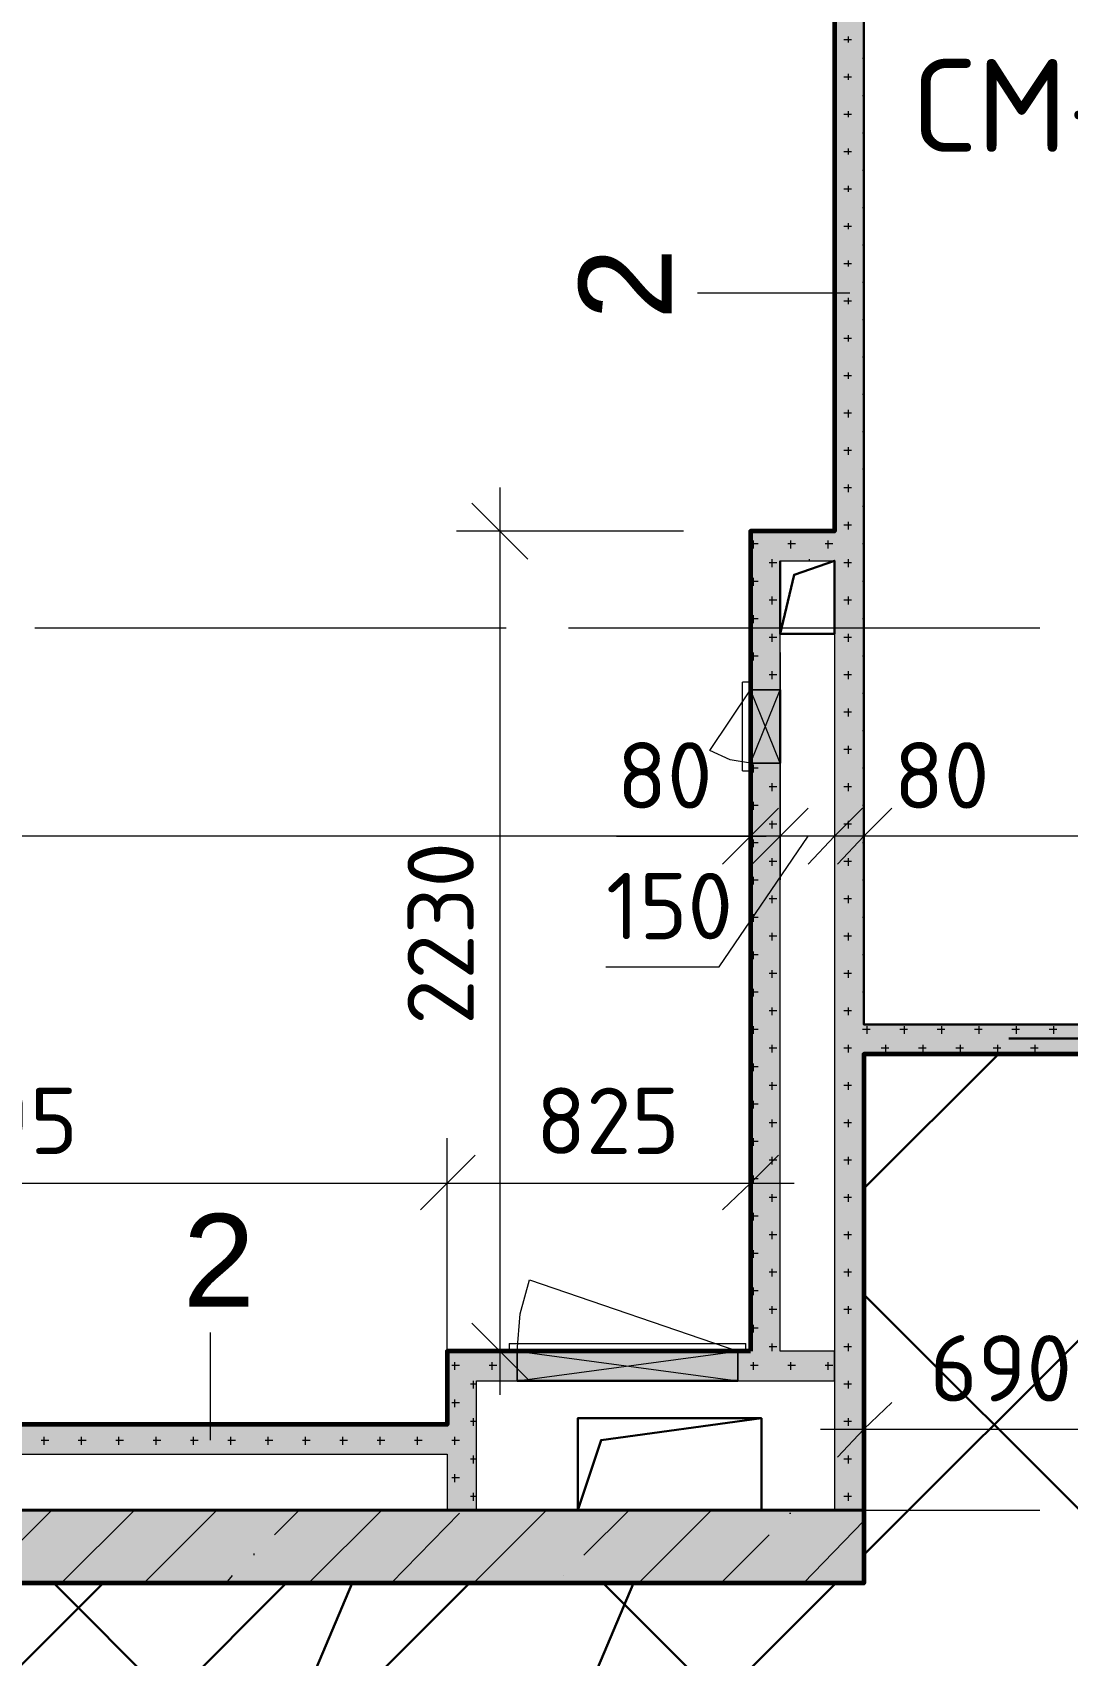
# Model space of a CAD drawing. Header units: millimetres. Extents: x -84737 to 172119, y -43083 to 59399.
# Drawn here: x 105039 to 107855, y 38248 to 42663 of the extents above; entities that cross this region are included whole.
import ezdxf

# ---------------------------------------------------------------- set-up
doc = ezdxf.new("R2010")
doc.units = ezdxf.units.MM
for name, color, linetype, lineweight in [('11) Плинтус ПЛ-2', 70, 'Continuous', 30), ('12) Наливной пол', 150, 'Continuous', 30), ('13) Плитка стены СТ-4.1', 150, 'Continuous', 60), ('15) Штукатурка стен СТ-1.1', 161, 'Continuous', 60), ('16) Краска СТ-1.1 стена', 5, 'Continuous', 60), ('18) Краска ПТ-1 потолок', 31, 'Continuous', 30), ('20) Шпакл. баз. фин Стена', 40, 'Continuous', 60), ('22) Шпакл. баз. фин. Потолок', 102, 'Continuous', 30), ('8) Линолеум Л-1.1', 130, 'Continuous', 30)]:
    doc.layers.add(name, color=color, linetype=linetype, lineweight=lineweight)
doc.layers.add('PDF _Геометрия', color=7, linetype='Continuous')
doc.layers.add('PDF _Текст', color=7, linetype='Continuous')
doc.layers.add('PDF _Сплошная заливка', color=7, linetype='Continuous', true_color=0xffffff)
doc.styles.add('PDF GOSTCommon', font='arial.ttf')
doc.styles.add('PDF ISOCPEUR', font='isocpeur.ttf')

msp = doc.modelspace()

# ---------------------------------------------------------------- hatches: boundary and pattern name
at = {"layer": '12) Наливной пол'}
h = msp.add_hatch(dxfattribs=at)
h.set_pattern_fill('ANSI31', color=256, scale=222)
h.paths.add_polyline_path([(114514.8, 42635.7), (112106.2, 42635.7), (112106.2, 33344.1), (114514.8, 33344.1)])
h.paths.add_polyline_path([(124026.4, 38444.9), (124026.4, 33348.3), (114586.7, 33348.3), (114586.7, 39884.2), (116707.5, 39884.2), (116707.5, 38444.9)])
h.paths.add_polyline_path([(129605.6, 33344.1), (124106.9, 33344.1), (124106.9, 43647.4), (129605.6, 43647.4)])
h.paths.add_polyline_path([(109494.4, 42635.7), (111903, 42635.7), (111903, 33344.1), (109494.4, 33344.1)])
h.paths.add_polyline_path([(99982.7, 38444.9), (99982.7, 33348.3), (109422.4, 33348.3), (109422.4, 39884.2), (107301.6, 39884.2), (107301.6, 38444.9)])
h.paths.add_polyline_path([(94403.5, 33344.1), (99902.3, 33344.1), (99902.3, 43647.4), (94403.5, 43647.4)])
at = {"layer": '18) Краска ПТ-1 потолок'}
h = msp.add_hatch(dxfattribs=at)
h.set_pattern_fill('ANSI32', color=256, scale=222, angle=22)
h.paths.add_polyline_path([(114514.8, 42635.7), (112106.2, 42635.7), (112106.2, 33344.1), (114514.8, 33344.1)])
h.paths.add_polyline_path([(124026.4, 38444.9), (124026.4, 33348.3), (114586.7, 33348.3), (114586.7, 39884.2), (116707.5, 39884.2), (116707.5, 38444.9)])
h.paths.add_polyline_path([(129605.6, 33344.1), (124106.9, 33344.1), (124106.9, 43647.4), (129605.6, 43647.4)])
h.paths.add_polyline_path([(109494.4, 42635.7), (111903, 42635.7), (111903, 33344.1), (109494.4, 33344.1)])
h.paths.add_polyline_path([(99982.7, 38444.9), (99982.7, 33348.3), (109422.4, 33348.3), (109422.4, 39884.2), (107301.6, 39884.2), (107301.6, 38444.9)])
h.paths.add_polyline_path([(94403.5, 33344.1), (99902.3, 33344.1), (99902.3, 43647.4), (94403.5, 43647.4)])
h = msp.add_hatch(dxfattribs=at)
h.set_pattern_fill('ANSI32', color=256, scale=222, angle=22)
h.paths.add_polyline_path([(114514.8, 42635.7), (112106.2, 42635.7), (112106.2, 33344.1), (114514.8, 33344.1)])
h.paths.add_polyline_path([(124026.4, 38444.9), (124026.4, 33348.3), (114586.7, 33348.3), (114586.7, 39884.2), (116707.5, 39884.2), (116707.5, 38444.9)])
h.paths.add_polyline_path([(129605.6, 33344.1), (124106.9, 33344.1), (124106.9, 43647.4), (129605.6, 43647.4)])
h.paths.add_polyline_path([(109494.4, 42635.7), (111903, 42635.7), (111903, 33344.1), (109494.4, 33344.1)])
h.paths.add_polyline_path([(99982.7, 38444.9), (99982.7, 33348.3), (109422.4, 33348.3), (109422.4, 39884.2), (107301.6, 39884.2), (107301.6, 38444.9)])
h.paths.add_polyline_path([(94403.5, 33344.1), (99902.3, 33344.1), (99902.3, 43647.4), (94403.5, 43647.4)])
at = {"layer": '22) Шпакл. баз. фин. Потолок'}
h = msp.add_hatch(dxfattribs=at)
h.set_pattern_fill('ANSI37', color=256, scale=333)
h.paths.add_polyline_path([(114514.8, 42635.7), (112106.2, 42635.7), (112106.2, 33344.1), (114514.8, 33344.1)])
h.paths.add_polyline_path([(124026.4, 38444.9), (124026.4, 33348.3), (114586.7, 33348.3), (114586.7, 39884.2), (116707.5, 39884.2), (116707.5, 38444.9)])
h.paths.add_polyline_path([(129605.6, 33344.1), (124106.9, 33344.1), (124106.9, 43647.4), (129605.6, 43647.4)])
h.paths.add_polyline_path([(109494.4, 42635.7), (111903, 42635.7), (111903, 33344.1), (109494.4, 33344.1)])
h.paths.add_polyline_path([(99982.7, 38444.9), (99982.7, 33348.3), (109422.4, 33348.3), (109422.4, 39884.2), (107301.6, 39884.2), (107301.6, 38444.9)])
h.paths.add_polyline_path([(94403.5, 33344.1), (99902.3, 33344.1), (99902.3, 43647.4), (94403.5, 43647.4)])
h = msp.add_hatch(dxfattribs=at)
h.set_pattern_fill('ANSI37', color=256, scale=333)
h.paths.add_polyline_path([(114514.8, 42635.7), (112106.2, 42635.7), (112106.2, 33344.1), (114514.8, 33344.1)])
h.paths.add_polyline_path([(124026.4, 38444.9), (124026.4, 33348.3), (114586.7, 33348.3), (114586.7, 39884.2), (116707.5, 39884.2), (116707.5, 38444.9)])
h.paths.add_polyline_path([(129605.6, 33344.1), (124106.9, 33344.1), (124106.9, 43647.4), (129605.6, 43647.4)])
h.paths.add_polyline_path([(109494.4, 42635.7), (111903, 42635.7), (111903, 33344.1), (109494.4, 33344.1)])
h.paths.add_polyline_path([(99982.7, 38444.9), (99982.7, 33348.3), (109422.4, 33348.3), (109422.4, 39884.2), (107301.6, 39884.2), (107301.6, 38444.9)])
h.paths.add_polyline_path([(94403.5, 33344.1), (99902.3, 33344.1), (99902.3, 43647.4), (94403.5, 43647.4)])
at = {"layer": '8) Линолеум Л-1.1'}
h = msp.add_hatch(dxfattribs=at)
h.set_pattern_fill('ANSI31', color=256, scale=222)
h.paths.add_polyline_path([(114514.8, 42635.7), (112106.2, 42635.7), (112106.2, 33344.1), (114514.8, 33344.1)])
h.paths.add_polyline_path([(124026.4, 38444.9), (124026.4, 33348.3), (114586.7, 33348.3), (114586.7, 39884.2), (116707.5, 39884.2), (116707.5, 38444.9)])
h.paths.add_polyline_path([(129605.6, 33344.1), (124106.9, 33344.1), (124106.9, 43647.4), (129605.6, 43647.4)])
h.paths.add_polyline_path([(109494.4, 42635.7), (111903, 42635.7), (111903, 33344.1), (109494.4, 33344.1)])
h.paths.add_polyline_path([(99982.7, 38444.9), (99982.7, 33348.3), (109422.4, 33348.3), (109422.4, 39884.2), (107301.6, 39884.2), (107301.6, 38444.9)])
h.paths.add_polyline_path([(94403.5, 33344.1), (99902.3, 33344.1), (99902.3, 43647.4), (94403.5, 43647.4)])
at = {"layer": 'PDF _Сплошная заливка', "transparency": 33554559}
h = msp.add_hatch(color=256, dxfattribs=at)
h.paths.add_polyline_path([(106992.6, 40874.7), (107073.1, 40874.7), (107073.1, 41226.1), (106992.6, 41226.1)])
h.paths.add_polyline_path([(107073.1, 40675.8), (106992.6, 40675.8), (106992.6, 39075.7), (107073.1, 39075.7)])
h = msp.add_hatch(color=256, dxfattribs=at)
h.paths.add_polyline_path([(107991.6, 39884.2), (107991.6, 39964.6), (107301.6, 39964.6), (107301.6, 39884.2)])
h.paths.add_polyline_path([(108944.1, 39964.6), (108944.1, 39884.2), (109422.4, 39884.2), (109422.4, 39964.6)])
h = msp.add_hatch(color=256, dxfattribs=at)
h.paths.add_polyline_path([(106357.7, 38995.2), (106357.7, 39075.7), (106167.2, 39075.7), (106167.2, 38995.2)])
h.paths.add_polyline_path([(106958.8, 39075.7), (106958.8, 38995.2), (107221.2, 38995.2), (107221.2, 39075.7)])
h = msp.add_hatch(color=256, dxfattribs=at)
h.paths.add_polyline_path([(103703.5, 38796.3), (103703.5, 38876.7), (103652.7, 38876.7), (103652.7, 38796.3)])
h.paths.add_polyline_path([(103902.5, 38876.7), (103902.5, 38796.3), (106167.2, 38796.3), (106167.2, 38876.7)])
h = msp.add_hatch(color=256, dxfattribs=at)
h.paths.add_polyline_path([(100016.6, 38444.9), (100016.6, 38643.9), (99902.3, 38643.9), (99902.3, 38444.9)])
h.paths.add_polyline_path([(101802.9, 38643.9), (101802.9, 38444.9), (107301.6, 38444.9), (107301.6, 38643.9)])
h.paths.add_polyline_path([(100753.1, 38444.9), (100753.1, 38643.9), (100317.1, 38643.9), (100317.1, 38444.9)])

# ---------------------------------------------------------------- linework, layer by layer
at = {"layer": '11) Плинтус ПЛ-2'}
msp.add_lwpolyline([(107991.6, 39884.2), (107301.6, 39884.2), (107301.6, 38444.9), (101802.9, 38444.9)], dxfattribs=at)
at = {"layer": '13) Плитка стены СТ-4.1'}
msp.add_lwpolyline([(106992.6, 39075.7), (106167.2, 39075.7), (106167.2, 38876.7), (103572.3, 38876.7), (103572.3, 38643.9), (100431.4, 38643.9), (100431.4, 43245.2), (107221.2, 43245.2), (107221.2, 41306.5), (106992.6, 41306.5)], close=True, dxfattribs=at)
at = {"layer": '15) Штукатурка стен СТ-1.1'}
msp.add_lwpolyline([(107991.6, 39884.2), (107301.6, 39884.2), (107301.6, 38444.9), (101802.9, 38444.9)], dxfattribs=at)
at = {"layer": '16) Краска СТ-1.1 стена'}
msp.add_lwpolyline([(107991.6, 39884.2), (107301.6, 39884.2), (107301.6, 38444.9), (101802.9, 38444.9)], dxfattribs=at)
at = {"layer": '20) Шпакл. баз. фин Стена'}
msp.add_lwpolyline([(107991.6, 39884.2), (107301.6, 39884.2), (107301.6, 38444.9), (101802.9, 38444.9)], dxfattribs=at)
at = {"layer": '8) Линолеум Л-1.1'}
msp.add_lwpolyline([(99982.7, 38444.9), (99982.7, 33348.3), (109422.4, 33348.3), (109422.4, 39884.2), (107301.6, 39884.2), (107301.6, 38444.9)], close=True, dxfattribs=at)
at = {"layer": 'PDF _Геометрия', "lineweight": 30}
for points in [[(108072.1, 43647.4), (108072.1, 43384.9), (107301.6, 43384.9), (107301.6, 39964.6), (109045.7, 39964.6)], [(106992.6, 39075.7), (106992.6, 41306.5), (107221.2, 41306.5), (107221.2, 43245.2), (100431.4, 43245.2), (100431.4, 38643.9)], [(107073.1, 41226.1), (107073.1, 41027.1), (107221.2, 41027.1), (107221.2, 41226.1), (107111.2, 41188), (107073.1, 41027.1)], [(106992.6, 40675.8), (106992.6, 40874.7)], [(107073.1, 40874.7), (107073.1, 40675.8)], [(109244.6, 39926.5), (107695.3, 39926.5)], [(107991.6, 39884.2), (107301.6, 39884.2), (107301.6, 38444.9), (101802.9, 38444.9)], [(106357.7, 39075.7), (106958.8, 39075.7)], [(106958.8, 38995.2), (106357.7, 38995.2)], [(100753.1, 38643.9), (103572.3, 38643.9), (103572.3, 38876.7), (106167.2, 38876.7)], [(106522.8, 38643.9), (106586.3, 38834.4), (107022.3, 38893.6)]]:
    msp.add_lwpolyline(points, dxfattribs=at)
at = {"layer": 'PDF _Геометрия', "lineweight": 18}
for points in [[(107221.2, 43245.2), (107221.2, 41306.5), (106992.6, 41306.5), (106992.6, 41226.1), (106992.6, 39075.7), (106958.8, 39075.7), (106958.8, 38995.2), (107221.2, 38995.2), (107221.2, 39075.7), (107073.1, 39075.7), (107073.1, 41226.1), (107221.2, 41226.1), (107221.2, 38643.9), (107301.6, 38643.9), (107301.6, 39884.2), (107991.6, 39884.2), (107991.6, 39964.6), (107301.6, 39964.6), (107301.6, 43384.9)], [(106971.5, 40654.6), (106971.5, 40895.9)], [(106992.6, 40874.7), (107073.1, 40874.7), (107073.1, 40675.8), (106992.6, 40874.7), (106992.6, 40675.8), (107073.1, 40874.7), (106992.6, 40874.7), (106992.6, 40675.8), (107073.1, 40675.8), (107073.1, 40815.4)], [(107073.1, 40675.8), (106992.6, 40675.8)], [(106336.5, 39096.8), (106979.9, 39096.8)], [(106958.8, 39075.7), (106958.8, 38995.2), (106357.7, 38995.2), (106958.8, 39075.7), (106357.7, 39075.7), (106958.8, 38995.2), (106958.8, 39075.7), (106357.7, 39075.7), (106357.7, 38995.2), (106899.5, 38995.2)], [(106357.7, 38995.2), (106357.7, 39075.7)]]:
    msp.add_lwpolyline(points, dxfattribs=at)
at = {"layer": 'PDF _Геометрия', "lineweight": 9}
for points in [[(107259.3, 42635.7), (107259.3, 42652.6)], [(107246.6, 42644.1), (107267.8, 42644.1)], [(107297.4, 42593.3), (107301.6, 42593.3)], [(107246.6, 42542.5), (107267.8, 42542.5)], [(107259.3, 42534.1), (107259.3, 42551)], [(107297.4, 42491.7), (107301.6, 42491.7)], [(107246.6, 42440.9), (107267.8, 42440.9)], [(107259.3, 42432.5), (107259.3, 42449.4)], [(107297.4, 42390.1), (107301.6, 42390.1)], [(107259.3, 42330.9), (107259.3, 42347.8)], [(107246.6, 42339.3), (107267.8, 42339.3)], [(107297.4, 42288.5), (107301.6, 42288.5)], [(107246.6, 42237.8), (107267.8, 42237.8)], [(107259.3, 42229.3), (107259.3, 42246.2)], [(107297.4, 42187), (107301.6, 42187)], [(107246.6, 42136.2), (107267.8, 42136.2)], [(107259.3, 42127.7), (107259.3, 42144.6)], [(107297.4, 42085.4), (107301.6, 42085.4)], [(107246.6, 42034.6), (107267.8, 42034.6)], [(107259.3, 42026.1), (107259.3, 42043)], [(107263.5, 41954.1), (106848.7, 41954.1)], [(107297.4, 41983.8), (107301.6, 41983.8)], [(107246.6, 41933), (107267.8, 41933)], [(107259.3, 41924.5), (107259.3, 41941.4)], [(107297.4, 41882.2), (107301.6, 41882.2)], [(107246.6, 41831.4), (107267.8, 41831.4)], [(107259.3, 41822.9), (107259.3, 41839.8)], [(107297.4, 41780.6), (107301.6, 41780.6)], [(107246.6, 41729.8), (107267.8, 41729.8)], [(107259.3, 41721.3), (107259.3, 41738.3)], [(107297.4, 41679), (107301.6, 41679)], [(107259.3, 41615.5), (107259.3, 41636.7)], [(107246.6, 41628.2), (107267.8, 41628.2)], [(107297.4, 41577.4), (107301.6, 41577.4)], [(107246.6, 41526.6), (107267.8, 41526.6)], [(107259.3, 41513.9), (107259.3, 41535.1)], [(107297.4, 41475.8), (107301.6, 41475.8)], [(106311.1, 41425), (106311.1, 38957.1)], [(107246.6, 41425), (107267.8, 41425)], [(107259.3, 41412.3), (107259.3, 41433.5)], [(107297.4, 41374.2), (107301.6, 41374.2)], [(107259.3, 41310.7), (107259.3, 41331.9)], [(106810.6, 41306.5), (106311.1, 41306.5), (106192.6, 41306.5)], [(107001.1, 41259.9), (107001.1, 41281.1)], [(107102.7, 41259.9), (107102.7, 41281.1)], [(107204.3, 41259.9), (107204.3, 41281.1)], [(107246.6, 41323.4), (107267.8, 41323.4)], [(106992.6, 41272.6), (107013.8, 41272.6)], [(107094.2, 41272.6), (107115.4, 41272.6)], [(107195.8, 41272.6), (107217, 41272.6)], [(107297.4, 41272.6), (107301.6, 41272.6)], [(107043.4, 41221.8), (107064.6, 41221.8)], [(107051.9, 41209.1), (107051.9, 41226.1), (107051.9, 41230.3)], [(107153.5, 41226.1), (107153.5, 41230.3)], [(107246.6, 41221.8), (107267.8, 41221.8)], [(107259.3, 41209.1), (107259.3, 41230.3)], [(106992.6, 41171), (107013.8, 41171)], [(107001.1, 41158.3), (107001.1, 41179.5)], [(107297.4, 41171), (107301.6, 41171)], [(107043.4, 41120.2), (107064.6, 41120.2)], [(107051.9, 41107.5), (107051.9, 41128.7)], [(107246.6, 41120.2), (107267.8, 41120.2)], [(107259.3, 41107.5), (107259.3, 41128.7)], [(106992.6, 41069.4), (107013.8, 41069.4)], [(107001.1, 41056.7), (107001.1, 41077.9)], [(107297.4, 41069.4), (107301.6, 41069.4)], [(105045.4, 41044), (106044.4, 41044)], [(105075.1, 41044), (105130.1, 41044)], [(105329, 41044), (106328, 41044)], [(106243.4, 41044), (106298.4, 41044)], [(106497.4, 41044), (107496.4, 41044)], [(106527, 41044), (106582, 41044)], [(106781, 41044), (107780, 41044)], [(107043.4, 41018.6), (107064.6, 41018.6)], [(107051.9, 41005.9), (107051.9, 41027.1)], [(107246.6, 41018.6), (107267.8, 41018.6)], [(107259.3, 41005.9), (107259.3, 41027.1)], [(107695.3, 41044), (107750.3, 41044)], [(106992.6, 40976.3), (106992.6, 40476.8), (106992.6, 40358.3), (107013.8, 40358.3)], [(107001.1, 40955.1), (107001.1, 40976.3)], [(107073.1, 40976.3), (107073.1, 40476.8), (107073.1, 40358.3)], [(107221.2, 40976.3), (107221.2, 40476.8), (107221.2, 40358.3)], [(108867.9, 40476.8), (109092.2, 40476.8), (107301.6, 40476.8), (107301.6, 40976.3)], [(106992.6, 40967.8), (107013.8, 40967.8)], [(107297.4, 40967.8), (107301.6, 40967.8)], [(106971.5, 40654.6), (106992.6, 40654.6), (106992.6, 40675.8), (106937.6, 40684.2), (106882.6, 40709.6), (106992.6, 40874.7), (106992.6, 40895.9), (106971.5, 40895.9)], [(107043.4, 40917), (107064.6, 40917)], [(107051.9, 40904.3), (107051.9, 40925.5)], [(107246.6, 40917), (107267.8, 40917)], [(107259.3, 40904.3), (107259.3, 40925.5)], [(107297.4, 40866.2), (107301.6, 40866.2)], [(107246.6, 40815.4), (107267.8, 40815.4)], [(107259.3, 40802.7), (107259.3, 40823.9)], [(107297.4, 40764.6), (107301.6, 40764.6)], [(107246.6, 40713.9), (107267.8, 40713.9)], [(107259.3, 40701.2), (107259.3, 40722.3)], [(106992.6, 40663.1), (107013.8, 40663.1)], [(107001.1, 40650.4), (107001.1, 40671.5)], [(107297.4, 40663.1), (107301.6, 40663.1)], [(107051.9, 40599.6), (107051.9, 40620.7)], [(107259.3, 40599.6), (107259.3, 40620.7)], [(107043.4, 40612.3), (107064.6, 40612.3)], [(107246.6, 40612.3), (107267.8, 40612.3)], [(106992.6, 40561.5), (107013.8, 40561.5)], [(107001.1, 40548.8), (107001.1, 40569.9)], [(107297.4, 40561.5), (107301.6, 40561.5)], [(107043.4, 40510.7), (107064.6, 40510.7)], [(107051.9, 40498), (107051.9, 40519.1)], [(107246.6, 40510.7), (107267.8, 40510.7)], [(107259.3, 40498), (107259.3, 40519.1)], [(107297.4, 40358.3), (107301.6, 40358.3), (107301.6, 40476.8), (107221.2, 40476.8), (107073.1, 40476.8), (106992.6, 40476.8), (100431.4, 40476.8), (100351, 40476.8), (99982.7, 40476.8), (99902.3, 40476.8), (94280.8, 40476.8)], [(106599, 40121.2), (106908, 40121.2), (107149.3, 40476.8)], [(106628.6, 40476.8), (106857.2, 40476.8), (107035, 40476.8)], [(106992.6, 40459.9), (107013.8, 40459.9)], [(107001.1, 40447.2), (107001.1, 40468.3)], [(107610.7, 40476.8), (107382.1, 40476.8), (107263.5, 40476.8)], [(107297.4, 40459.9), (107301.6, 40459.9)], [(107043.4, 40409.1), (107064.6, 40409.1)], [(107051.9, 40396.4), (107051.9, 40417.5)], [(107246.6, 40409.1), (107267.8, 40409.1)], [(107259.3, 40396.4), (107259.3, 40417.5)], [(107001.1, 40345.6), (107001.1, 40366.7)], [(107051.9, 40294.8), (107051.9, 40315.9)], [(107259.3, 40294.8), (107259.3, 40315.9)], [(107043.4, 40307.5), (107064.6, 40307.5)], [(107246.6, 40307.5), (107267.8, 40307.5)], [(106992.6, 40256.7), (107013.8, 40256.7)], [(107001.1, 40244), (107001.1, 40265.1)], [(107297.4, 40256.7), (107301.6, 40256.7)], [(107043.4, 40205.9), (107064.6, 40205.9)], [(107051.9, 40193.2), (107051.9, 40214.4)], [(107246.6, 40205.9), (107267.8, 40205.9)], [(107259.3, 40193.2), (107259.3, 40214.4)], [(106992.6, 40155.1), (107013.8, 40155.1)], [(107001.1, 40142.4), (107001.1, 40163.6)], [(107297.4, 40155.1), (107301.6, 40155.1)], [(107043.4, 40104.3), (107064.6, 40104.3)], [(107051.9, 40091.6), (107051.9, 40112.8)], [(107246.6, 40104.3), (107267.8, 40104.3)], [(107259.3, 40091.6), (107259.3, 40112.8)], [(106992.6, 40053.5), (107013.8, 40053.5)], [(107001.1, 40040.8), (107001.1, 40062)], [(107297.4, 40053.5), (107301.6, 40053.5)], [(106992.6, 40032.3), (106992.6, 39532.8), (106992.6, 39414.3)], [(107043.4, 40002.7), (107064.6, 40002.7)], [(107051.9, 39990), (107051.9, 40011.2)], [(107246.6, 40002.7), (107267.8, 40002.7)], [(107259.3, 39990), (107259.3, 40011.2)], [(107001.1, 39939.2), (107001.1, 39960.4)], [(107310.1, 39939.2), (107310.1, 39960.4)], [(107411.7, 39939.2), (107411.7, 39960.4)], [(107513.3, 39939.2), (107513.3, 39960.4)], [(107614.9, 39939.2), (107614.9, 39960.4)], [(107716.5, 39939.2), (107716.5, 39960.4)], [(107818.1, 39939.2), (107818.1, 39960.4)], [(106992.6, 39951.9), (107013.8, 39951.9)], [(107297.4, 39951.9), (107301.6, 39951.9), (107318.6, 39951.9)], [(107399, 39951.9), (107420.2, 39951.9)], [(107500.6, 39951.9), (107521.8, 39951.9)], [(107602.2, 39951.9), (107623.4, 39951.9)], [(107703.8, 39951.9), (107724.9, 39951.9)], [(107805.4, 39951.9), (107826.5, 39951.9)], [(107043.4, 39901.1), (107064.6, 39901.1)], [(107051.9, 39888.4), (107051.9, 39909.6)], [(107246.6, 39901.1), (107267.8, 39901.1)], [(107259.3, 39888.4), (107259.3, 39909.6)], [(107348.2, 39901.1), (107369.4, 39901.1)], [(107360.9, 39888.4), (107360.9, 39909.6)], [(107449.8, 39901.1), (107471, 39901.1)], [(107462.5, 39888.4), (107462.5, 39909.6)], [(107551.4, 39901.1), (107572.6, 39901.1)], [(107564.1, 39888.4), (107564.1, 39909.6)], [(107653, 39901.1), (107674.2, 39901.1)], [(107665.7, 39888.4), (107665.7, 39909.6)], [(107754.6, 39901.1), (107775.7, 39901.1)], [(107767.3, 39888.4), (107767.3, 39909.6)], [(106992.6, 39850.3), (107013.8, 39850.3)], [(107001.1, 39837.6), (107001.1, 39858.8)], [(107297.4, 39850.3), (107301.6, 39850.3)], [(107043.4, 39799.5), (107064.6, 39799.5)], [(107051.9, 39786.8), (107051.9, 39808)], [(107246.6, 39799.5), (107267.8, 39799.5)], [(107259.3, 39786.8), (107259.3, 39808)], [(106992.6, 39748.7), (107013.8, 39748.7)], [(107001.1, 39736), (107001.1, 39757.2)], [(107297.4, 39748.7), (107301.6, 39748.7)], [(107043.4, 39697.9), (107064.6, 39697.9)], [(107051.9, 39685.2), (107051.9, 39706.4)], [(107246.6, 39697.9), (107267.8, 39697.9)], [(107259.3, 39685.2), (107259.3, 39706.4)], [(106167.2, 39033.3), (106167.2, 39532.8), (106167.2, 39655.6)], [(107001.1, 39634.4), (107001.1, 39655.6)], [(106992.6, 39647.1), (107013.8, 39647.1)], [(107051.9, 39583.6), (107051.9, 39604.8)], [(107259.3, 39583.6), (107259.3, 39604.8)], [(107297.4, 39647.1), (107301.6, 39647.1)], [(107043.4, 39596.3), (107064.6, 39596.3)], [(107246.6, 39596.3), (107267.8, 39596.3)], [(103453.8, 39532.8), (106167.2, 39532.8), (107111.2, 39532.8)], [(106992.6, 39545.5), (107013.8, 39545.5)], [(107001.1, 39532.8), (107001.1, 39554)], [(107297.4, 39545.5), (107301.6, 39545.5)], [(107043.4, 39494.7), (107064.6, 39494.7)], [(107051.9, 39482), (107051.9, 39503.2)], [(107246.6, 39494.7), (107267.8, 39494.7)], [(107259.3, 39482), (107259.3, 39503.2)], [(106992.6, 39443.9), (107013.8, 39443.9)], [(107001.1, 39431.2), (107001.1, 39452.4)], [(107297.4, 39443.9), (107301.6, 39443.9)], [(107043.4, 39393.1), (107064.6, 39393.1)], [(107051.9, 39380.4), (107051.9, 39401.6)], [(107246.6, 39393.1), (107267.8, 39393.1)], [(107259.3, 39380.4), (107259.3, 39401.6)], [(106992.6, 39342.3), (107013.8, 39342.3)], [(107001.1, 39329.6), (107001.1, 39350.8)], [(107297.4, 39342.3), (107301.6, 39342.3)], [(107301.6, 39363.5), (107301.6, 38864), (107301.6, 38741.2)], [(107051.9, 39278.8), (107051.9, 39300)], [(107259.3, 39278.8), (107259.3, 39300)], [(106336.5, 39096.8), (106336.5, 39075.7), (106357.7, 39075.7), (106366.1, 39177.3), (106391.5, 39270.4), (106958.8, 39075.7), (106979.9, 39075.7), (106979.9, 39096.8)], [(107043.4, 39291.5), (107064.6, 39291.5)], [(107246.6, 39291.5), (107267.8, 39291.5)], [(106992.6, 39240.7), (107013.8, 39240.7)], [(107001.1, 39228), (107001.1, 39249.2)], [(107297.4, 39240.7), (107301.6, 39240.7)], [(107043.4, 39190), (107064.6, 39190)], [(107051.9, 39177.3), (107051.9, 39198.4)], [(107246.6, 39190), (107267.8, 39190)], [(107259.3, 39177.3), (107259.3, 39198.4)], [(105523.8, 38834.4), (105523.8, 39126.5)], [(106992.6, 39139.2), (107013.8, 39139.2)], [(107001.1, 39126.5), (107001.1, 39147.6)], [(107297.4, 39139.2), (107301.6, 39139.2)], [(106810.6, 39075.7), (106311.1, 39075.7), (106192.6, 39075.7)], [(107043.4, 39088.4), (107064.6, 39088.4)], [(107051.9, 39075.7), (107051.9, 39096.8)], [(107246.6, 39088.4), (107267.8, 39088.4)], [(107259.3, 39075.7), (107259.3, 39096.8)], [(106179.9, 39037.6), (106201, 39037.6)], [(106188.3, 39024.9), (106188.3, 39046)], [(106281.5, 39037.6), (106302.6, 39037.6)], [(106289.9, 39024.9), (106289.9, 39046)], [(106992.6, 39037.6), (107013.8, 39037.6)], [(107001.1, 39024.9), (107001.1, 39046)], [(107094.2, 39037.6), (107115.4, 39037.6)], [(107102.7, 39024.9), (107102.7, 39046)], [(107195.8, 39037.6), (107217, 39037.6)], [(107204.3, 39024.9), (107204.3, 39046)], [(107297.4, 39037.6), (107301.6, 39037.6)], [(106230.7, 38986.8), (106247.6, 38986.8)], [(106239.1, 38974.1), (106239.1, 38995.2)], [(106239.1, 38995.2), (106239.1, 38995.2)], [(106340.7, 38995.2), (106340.7, 38995.2)], [(107051.9, 38995.2), (107051.9, 38995.2)], [(107153.5, 38995.2), (107153.5, 38995.2)], [(107246.6, 38986.8), (107267.8, 38986.8)], [(107259.3, 38974.1), (107259.3, 38995.2)], [(106188.3, 38923.3), (106188.3, 38944.4)], [(106179.9, 38936), (106201, 38936)], [(107297.4, 38936), (107301.6, 38936)], [(105121.6, 38872.5), (105121.6, 38876.7)], [(105223.2, 38872.5), (105223.2, 38876.7)], [(105324.8, 38872.5), (105324.8, 38876.7)], [(105426.4, 38872.5), (105426.4, 38876.7)], [(105528, 38872.5), (105528, 38876.7)], [(105629.6, 38872.5), (105629.6, 38876.7)], [(105731.2, 38872.5), (105731.2, 38876.7)], [(105832.8, 38872.5), (105832.8, 38876.7)], [(105934.4, 38872.5), (105934.4, 38876.7)], [(106036, 38872.5), (106036, 38876.7)], [(106137.6, 38872.5), (106137.6, 38876.7)], [(106230.7, 38885.2), (106247.6, 38885.2)], [(106239.1, 38872.5), (106239.1, 38893.6)], [(107183.1, 38864), (107991.6, 38864), (108944.1, 38864), (109545.2, 38864)], [(107246.6, 38885.2), (107267.8, 38885.2)], [(107259.3, 38872.5), (107259.3, 38893.6)], [(105062.4, 38834.4), (105083.5, 38834.4)], [(105070.8, 38821.7), (105070.8, 38842.8)], [(105163.9, 38834.4), (105185.1, 38834.4)], [(105172.4, 38821.7), (105172.4, 38842.8)], [(105265.5, 38834.4), (105286.7, 38834.4)], [(105274, 38821.7), (105274, 38842.8)], [(105367.1, 38834.4), (105388.3, 38834.4)], [(105375.6, 38821.7), (105375.6, 38842.8)], [(105468.7, 38834.4), (105489.9, 38834.4)], [(105477.2, 38821.7), (105477.2, 38842.8)], [(105570.3, 38834.4), (105591.5, 38834.4)], [(105578.8, 38821.7), (105578.8, 38842.8)], [(105671.9, 38834.4), (105693.1, 38834.4)], [(105680.4, 38821.7), (105680.4, 38842.8)], [(105773.5, 38834.4), (105794.7, 38834.4)], [(105782, 38821.7), (105782, 38842.8)], [(105875.1, 38834.4), (105896.3, 38834.4)], [(105883.6, 38821.7), (105883.6, 38842.8)], [(105976.7, 38834.4), (105997.9, 38834.4)], [(105985.2, 38821.7), (105985.2, 38842.8)], [(106078.3, 38834.4), (106099.5, 38834.4)], [(106086.8, 38821.7), (106086.8, 38842.8)], [(106179.9, 38834.4), (106201, 38834.4)], [(106188.3, 38821.7), (106188.3, 38842.8)], [(107297.4, 38834.4), (107301.6, 38834.4)], [(106230.7, 38783.6), (106247.6, 38783.6)], [(106239.1, 38770.9), (106239.1, 38792)], [(107246.6, 38783.6), (107267.8, 38783.6)], [(107259.3, 38770.9), (107259.3, 38792)], [(106179.9, 38732.8), (106201, 38732.8)], [(106188.3, 38720.1), (106188.3, 38741.2)], [(107297.4, 38732.8), (107301.6, 38732.8)], [(106230.7, 38682), (106247.6, 38682)], [(106239.1, 38669.3), (106239.1, 38690.5)], [(107246.6, 38682), (107267.8, 38682)], [(107259.3, 38669.3), (107259.3, 38690.5)], [(104893, 38444.9), (105092, 38643.9)], [(105045.4, 38643.9), (106044.4, 38643.9)], [(105075.1, 38643.9), (105130.1, 38643.9)], [(105117.4, 38444.9), (105316.3, 38643.9)], [(105329, 38643.9), (106328, 38643.9)], [(105341.7, 38444.9), (105540.7, 38643.9)], [(105697.3, 38576.2), (105765, 38643.9)], [(105790.4, 38444.9), (105989.4, 38643.9)], [(106014.8, 38444.9), (106201, 38635.4)], [(106239.1, 38444.9), (106438.1, 38643.9)], [(106243.4, 38643.9), (106298.4, 38643.9)], [(106497.4, 38643.9), (107496.4, 38643.9)], [(106527, 38643.9), (106582, 38643.9)], [(106539.7, 38521.1), (106662.5, 38643.9)], [(106687.8, 38444.9), (106886.8, 38643.9)], [(106781, 38643.9), (107780, 38643.9)], [(107098.5, 38635.4), (107102.7, 38635.4)], [(107695.3, 38643.9), (107750.3, 38643.9)], [(107136.6, 38444.9), (107301.6, 38614.3)], [(106912.2, 38444.9), (107043.4, 38576.2)], [(105642.3, 38521.1), (105642.3, 38525.4)], [(105566.1, 38444.9), (105583, 38466.1)], [(106484.7, 38466.1), (106484.7, 38466.1)]]:
    msp.add_lwpolyline(points, dxfattribs=at)
at = {"layer": 'PDF _Геометрия', "lineweight": 20}
for points in [[(106387.3, 41230.3), (106311.1, 41306.5), (106234.9, 41382.7)], [(107068.8, 40553), (106992.6, 40476.8), (106916.4, 40400.6)], [(107149.3, 40553), (107073.1, 40476.8), (106996.9, 40400.6)], [(107297.4, 40553), (107221.2, 40476.8), (107149.3, 40400.6)], [(107377.8, 40553), (107301.6, 40476.8), (107229.7, 40400.6)], [(106243.4, 39609), (106167.2, 39532.8), (106095.2, 39460.9)], [(107068.8, 39609), (106992.6, 39532.8), (106916.4, 39460.9)], [(106387.3, 38999.5), (106311.1, 39075.7), (106234.9, 39151.9)], [(107377.8, 38936), (107301.6, 38864), (107229.7, 38787.8)]]:
    msp.add_lwpolyline(points, dxfattribs=at)
at = {"layer": 'PDF _Геометрия', "color": 253, "lineweight": 30, "true_color": 0xaaaaaa}
msp.add_lwpolyline([(107221.2, 41226.1), (107221.2, 41027.1), (107073.1, 41027.1), (107073.1, 41226.1)], dxfattribs=at)
at = {"layer": 'PDF _Геометрия', "lineweight": 18}
msp.add_lwpolyline([(106247.6, 38643.9), (106247.6, 38995.2), (106357.7, 38995.2), (106357.7, 39075.7), (106167.2, 39075.7), (106167.2, 38995.2), (106167.2, 38876.7), (103652.7, 38876.7), (103572.3, 38876.7), (103572.3, 38643.9), (103652.7, 38643.9), (103652.7, 38796.3), (106167.2, 38796.3), (106167.2, 38643.9)], close=True, dxfattribs=at)
at = {"layer": 'PDF _Геометрия', "color": 253, "lineweight": 30, "true_color": 0xaaaaaa}
msp.add_lwpolyline([(106522.8, 38893.6), (107022.3, 38893.6), (107022.3, 38643.9), (106522.8, 38643.9)], close=True, dxfattribs=at)
at = {"layer": 'PDF _Геометрия', "lineweight": 30}
msp.add_lwpolyline([(107022.3, 38893.6), (106522.8, 38893.6), (106522.8, 38643.9), (107022.3, 38643.9)], close=True, dxfattribs=at)
at = {"layer": 'PDF _Геометрия', "lineweight": 40}
msp.add_lwpolyline([(107301.6, 38643.9), (101802.9, 38643.9), (101802.9, 38444.9), (107301.6, 38444.9)], close=True, dxfattribs=at)
at = {"layer": 'PDF _Сплошная заливка', "lineweight": 5, "transparency": 33554559}
for points in [[(107221.2, 43647.4), (107221.2, 38643.9), (107301.6, 43647.4), (107301.6, 38643.9)], [(106992.6, 41306.5), (106992.6, 41226.1), (107221.2, 41306.5), (107221.2, 41226.1)], [(106167.2, 38995.2), (106167.2, 38643.9), (106247.6, 38995.2), (106247.6, 38643.9)]]:
    msp.add_solid(points, dxfattribs=at)
at = {"layer": 'PDF _Сплошная заливка', "color": 8, "lineweight": 5, "true_color": 0x808080, "transparency": 33554559}
for points in [[(106992.6, 40874.7), (106992.6, 40675.8), (107073.1, 40874.7), (107073.1, 40675.8)], [(106357.7, 39075.7), (106357.7, 38995.2), (106958.8, 39075.7), (106958.8, 38995.2)]]:
    msp.add_solid(points, dxfattribs=at)

# ---------------------------------------------------------------- texts
at = {"layer": 'PDF _Текст', "attachment_point": 4}
for s, insert, char_height, style in [('СМ-1.1', (107438, 42464.7), 252.37, 'PDF ISOCPEUR'), ('80', (106629.5, 40642.4), 180.46, 'PDF ISOCPEUR'), ('80', (107383, 40642.4), 180.46, 'PDF ISOCPEUR'), ('150', (106599.8, 40286.8), 180.46, 'PDF ISOCPEUR'), ('2595', (104644.1, 39702.6), 180.46, 'PDF ISOCPEUR'), ('825', (106409.3, 39702.6), 180.46, 'PDF ISOCPEUR'), ('2', (105448.4, 39323.1), 252.5, 'PDF GOSTCommon'), ('690', (107480.3, 39029.5), 180.46, 'PDF ISOCPEUR')]:
    msp.add_mtext(s, dxfattribs=dict(at, insert=insert, char_height=char_height, style=style))
at = {"layer": 'PDF _Текст', "attachment_point": 4, "rotation": 90}
for s, insert, char_height, style in [('2', (106652.1, 41881.5), 252.5, 'PDF GOSTCommon'), ('2230', (106149.8, 39963.8), 180.46, 'PDF ISOCPEUR')]:
    msp.add_mtext(s, dxfattribs=dict(at, insert=insert, char_height=char_height, style=style))

doc.saveas('drawing.dxf')
